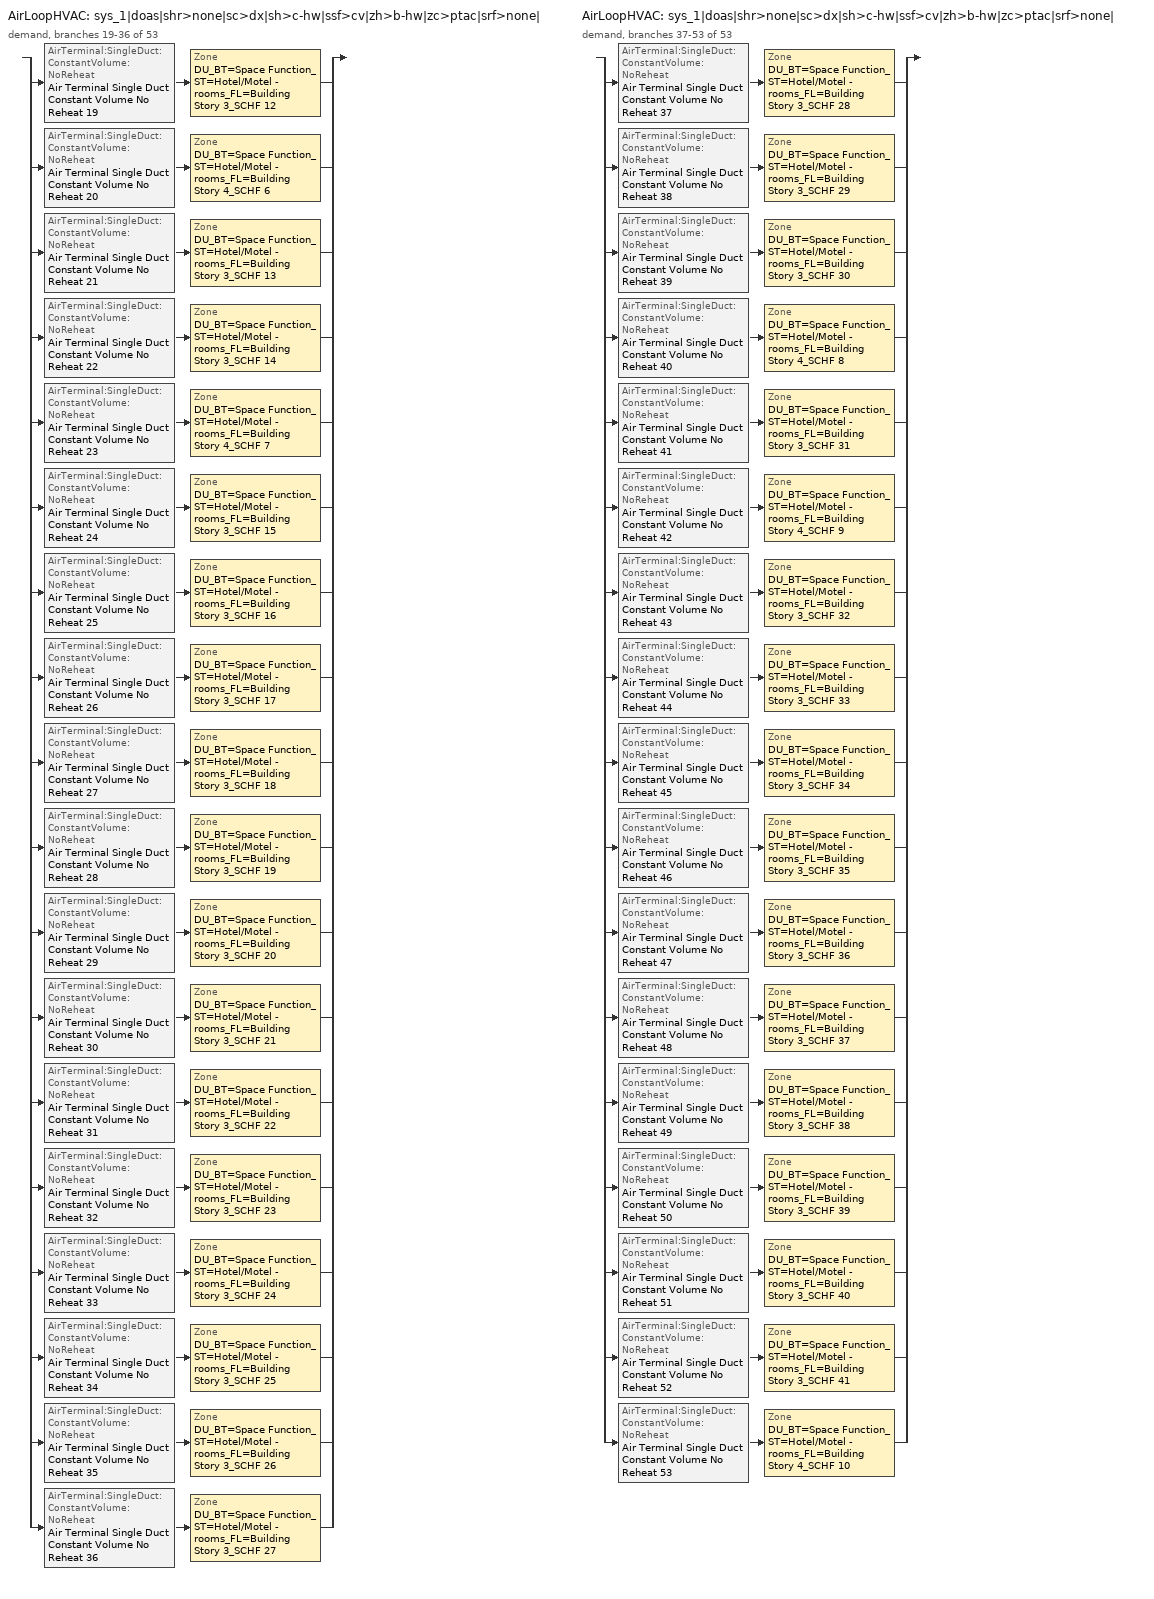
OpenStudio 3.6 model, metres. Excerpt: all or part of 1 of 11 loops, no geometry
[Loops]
AirLoopHVAC 'sys_1|doas|shr>none|sc>dx|sh>c-hw|ssf>cv|zh>b-hw|zc>ptac|srf>none|'
 demand, branches 19-36 of 53: split
  | AirTerminal:SingleDuct:ConstantVolume:NoReheat 'Air Terminal Single Duct Constant Volume No Reheat 19' > Zone 'DU_BT=Space Function_ST=Hotel/Motel - rooms_FL=Building Story 3_SCHF 12'
  | AirTerminal:SingleDuct:ConstantVolume:NoReheat 'Air Terminal Single Duct Constant Volume No Reheat 20' > Zone 'DU_BT=Space Function_ST=Hotel/Motel - rooms_FL=Building Story 4_SCHF 6'
  | AirTerminal:SingleDuct:ConstantVolume:NoReheat 'Air Terminal Single Duct Constant Volume No Reheat 21' > Zone 'DU_BT=Space Function_ST=Hotel/Motel - rooms_FL=Building Story 3_SCHF 13'
  | AirTerminal:SingleDuct:ConstantVolume:NoReheat 'Air Terminal Single Duct Constant Volume No Reheat 22' > Zone 'DU_BT=Space Function_ST=Hotel/Motel - rooms_FL=Building Story 3_SCHF 14'
  | AirTerminal:SingleDuct:ConstantVolume:NoReheat 'Air Terminal Single Duct Constant Volume No Reheat 23' > Zone 'DU_BT=Space Function_ST=Hotel/Motel - rooms_FL=Building Story 4_SCHF 7'
  | AirTerminal:SingleDuct:ConstantVolume:NoReheat 'Air Terminal Single Duct Constant Volume No Reheat 24' > Zone 'DU_BT=Space Function_ST=Hotel/Motel - rooms_FL=Building Story 3_SCHF 15'
  | AirTerminal:SingleDuct:ConstantVolume:NoReheat 'Air Terminal Single Duct Constant Volume No Reheat 25' > Zone 'DU_BT=Space Function_ST=Hotel/Motel - rooms_FL=Building Story 3_SCHF 16'
  | AirTerminal:SingleDuct:ConstantVolume:NoReheat 'Air Terminal Single Duct Constant Volume No Reheat 26' > Zone 'DU_BT=Space Function_ST=Hotel/Motel - rooms_FL=Building Story 3_SCHF 17'
  | AirTerminal:SingleDuct:ConstantVolume:NoReheat 'Air Terminal Single Duct Constant Volume No Reheat 27' > Zone 'DU_BT=Space Function_ST=Hotel/Motel - rooms_FL=Building Story 3_SCHF 18'
  | AirTerminal:SingleDuct:ConstantVolume:NoReheat 'Air Terminal Single Duct Constant Volume No Reheat 28' > Zone 'DU_BT=Space Function_ST=Hotel/Motel - rooms_FL=Building Story 3_SCHF 19'
  | AirTerminal:SingleDuct:ConstantVolume:NoReheat 'Air Terminal Single Duct Constant Volume No Reheat 29' > Zone 'DU_BT=Space Function_ST=Hotel/Motel - rooms_FL=Building Story 3_SCHF 20'
  | AirTerminal:SingleDuct:ConstantVolume:NoReheat 'Air Terminal Single Duct Constant Volume No Reheat 30' > Zone 'DU_BT=Space Function_ST=Hotel/Motel - rooms_FL=Building Story 3_SCHF 21'
  | AirTerminal:SingleDuct:ConstantVolume:NoReheat 'Air Terminal Single Duct Constant Volume No Reheat 31' > Zone 'DU_BT=Space Function_ST=Hotel/Motel - rooms_FL=Building Story 3_SCHF 22'
  | AirTerminal:SingleDuct:ConstantVolume:NoReheat 'Air Terminal Single Duct Constant Volume No Reheat 32' > Zone 'DU_BT=Space Function_ST=Hotel/Motel - rooms_FL=Building Story 3_SCHF 23'
  | AirTerminal:SingleDuct:ConstantVolume:NoReheat 'Air Terminal Single Duct Constant Volume No Reheat 33' > Zone 'DU_BT=Space Function_ST=Hotel/Motel - rooms_FL=Building Story 3_SCHF 24'
  | AirTerminal:SingleDuct:ConstantVolume:NoReheat 'Air Terminal Single Duct Constant Volume No Reheat 34' > Zone 'DU_BT=Space Function_ST=Hotel/Motel - rooms_FL=Building Story 3_SCHF 25'
  | AirTerminal:SingleDuct:ConstantVolume:NoReheat 'Air Terminal Single Duct Constant Volume No Reheat 35' > Zone 'DU_BT=Space Function_ST=Hotel/Motel - rooms_FL=Building Story 3_SCHF 26'
  | AirTerminal:SingleDuct:ConstantVolume:NoReheat 'Air Terminal Single Duct Constant Volume No Reheat 36' > Zone 'DU_BT=Space Function_ST=Hotel/Motel - rooms_FL=Building Story 3_SCHF 27'
AirLoopHVAC 'sys_1|doas|shr>none|sc>dx|sh>c-hw|ssf>cv|zh>b-hw|zc>ptac|srf>none|'
 demand, branches 37-53 of 53: split
  | AirTerminal:SingleDuct:ConstantVolume:NoReheat 'Air Terminal Single Duct Constant Volume No Reheat 37' > Zone 'DU_BT=Space Function_ST=Hotel/Motel - rooms_FL=Building Story 3_SCHF 28'
  | AirTerminal:SingleDuct:ConstantVolume:NoReheat 'Air Terminal Single Duct Constant Volume No Reheat 38' > Zone 'DU_BT=Space Function_ST=Hotel/Motel - rooms_FL=Building Story 3_SCHF 29'
  | AirTerminal:SingleDuct:ConstantVolume:NoReheat 'Air Terminal Single Duct Constant Volume No Reheat 39' > Zone 'DU_BT=Space Function_ST=Hotel/Motel - rooms_FL=Building Story 3_SCHF 30'
  | AirTerminal:SingleDuct:ConstantVolume:NoReheat 'Air Terminal Single Duct Constant Volume No Reheat 40' > Zone 'DU_BT=Space Function_ST=Hotel/Motel - rooms_FL=Building Story 4_SCHF 8'
  | AirTerminal:SingleDuct:ConstantVolume:NoReheat 'Air Terminal Single Duct Constant Volume No Reheat 41' > Zone 'DU_BT=Space Function_ST=Hotel/Motel - rooms_FL=Building Story 3_SCHF 31'
  | AirTerminal:SingleDuct:ConstantVolume:NoReheat 'Air Terminal Single Duct Constant Volume No Reheat 42' > Zone 'DU_BT=Space Function_ST=Hotel/Motel - rooms_FL=Building Story 4_SCHF 9'
  | AirTerminal:SingleDuct:ConstantVolume:NoReheat 'Air Terminal Single Duct Constant Volume No Reheat 43' > Zone 'DU_BT=Space Function_ST=Hotel/Motel - rooms_FL=Building Story 3_SCHF 32'
  | AirTerminal:SingleDuct:ConstantVolume:NoReheat 'Air Terminal Single Duct Constant Volume No Reheat 44' > Zone 'DU_BT=Space Function_ST=Hotel/Motel - rooms_FL=Building Story 3_SCHF 33'
  | AirTerminal:SingleDuct:ConstantVolume:NoReheat 'Air Terminal Single Duct Constant Volume No Reheat 45' > Zone 'DU_BT=Space Function_ST=Hotel/Motel - rooms_FL=Building Story 3_SCHF 34'
  | AirTerminal:SingleDuct:ConstantVolume:NoReheat 'Air Terminal Single Duct Constant Volume No Reheat 46' > Zone 'DU_BT=Space Function_ST=Hotel/Motel - rooms_FL=Building Story 3_SCHF 35'
  | AirTerminal:SingleDuct:ConstantVolume:NoReheat 'Air Terminal Single Duct Constant Volume No Reheat 47' > Zone 'DU_BT=Space Function_ST=Hotel/Motel - rooms_FL=Building Story 3_SCHF 36'
  | AirTerminal:SingleDuct:ConstantVolume:NoReheat 'Air Terminal Single Duct Constant Volume No Reheat 48' > Zone 'DU_BT=Space Function_ST=Hotel/Motel - rooms_FL=Building Story 3_SCHF 37'
  | AirTerminal:SingleDuct:ConstantVolume:NoReheat 'Air Terminal Single Duct Constant Volume No Reheat 49' > Zone 'DU_BT=Space Function_ST=Hotel/Motel - rooms_FL=Building Story 3_SCHF 38'
  | AirTerminal:SingleDuct:ConstantVolume:NoReheat 'Air Terminal Single Duct Constant Volume No Reheat 50' > Zone 'DU_BT=Space Function_ST=Hotel/Motel - rooms_FL=Building Story 3_SCHF 39'
  | AirTerminal:SingleDuct:ConstantVolume:NoReheat 'Air Terminal Single Duct Constant Volume No Reheat 51' > Zone 'DU_BT=Space Function_ST=Hotel/Motel - rooms_FL=Building Story 3_SCHF 40'
  | AirTerminal:SingleDuct:ConstantVolume:NoReheat 'Air Terminal Single Duct Constant Volume No Reheat 52' > Zone 'DU_BT=Space Function_ST=Hotel/Motel - rooms_FL=Building Story 3_SCHF 41'
  | AirTerminal:SingleDuct:ConstantVolume:NoReheat 'Air Terminal Single Duct Constant Volume No Reheat 53' > Zone 'DU_BT=Space Function_ST=Hotel/Motel - rooms_FL=Building Story 4_SCHF 10'
[Sizing:Zone] Zone Cooling Design Supply Air Temperature Input Method=TemperatureDifference; Zone Cooling Design Supply Air Temperature {C}=14; Zone Cooling Design Supply Air Temperature Difference {deltaC}=11; Zone Heating Design Supply Air Temperature Input Method=TemperatureDifference; Zone Heating Design Supply Air Temperature {C}=40; Zone Heating Design Supply Air Temperature Difference {deltaC}=21; Zone Cooling Design Supply Air Humidity Ratio {kg-H2O/kg-air}=0.0085; Zone Heating Design Supply Air Humidity Ratio {kg-H2O/kg-air}=0.008; Zone Heating Sizing Factor=1.3; Zone Cooling Sizing Factor=1.1; Cooling Design Air Flow Method=DesignDay; Heating Design Air Flow Method=DesignDay; Account for Dedicated Outdoor Air System=No; Dedicated Outdoor Air System Control Strategy=NeutralSupplyAir; Dedicated Outdoor Air Low Setpoint Temperature for Design {C}=autosize; Dedicated Outdoor Air High Setpoint Temperature for Design {C}=autosize; Zone Load Sizing Method=Sensible Load Only No Latent Load; Zone Latent Cooling Design Supply Air Humidity Ratio Input Method=HumidityRatioDifference; Zone Cooling Design Supply Air Humidity Ratio Difference {kgWater/kgDryAir}=0.005; Zone Latent Heating Design Supply Air Humidity Ratio Input Method=HumidityRatioDifference; Zone Humidification Design Supply Air Humidity Ratio Difference {kgWater/kgDryAir}=0.005
DU_BT=Space Function_ST=Hotel/Motel - rooms_FL=Building Story 3_SCHF 12; DU_BT=Space Function_ST=Hotel/Motel - rooms_FL=Building Story 4_SCHF 6; DU_BT=Space Function_ST=Hotel/Motel - rooms_FL=Building Story 3_SCHF 13; DU_BT=Space Function_ST=Hotel/Motel - rooms_FL=Building Story 3_SCHF 14; DU_BT=Space Function_ST=Hotel/Motel - rooms_FL=Building Story 4_SCHF 7; DU_BT=Space Function_ST=Hotel/Motel - rooms_FL=Building Story 3_SCHF 15; DU_BT=Space Function_ST=Hotel/Motel - rooms_FL=Building Story 3_SCHF 16; DU_BT=Space Function_ST=Hotel/Motel - rooms_FL=Building Story 3_SCHF 17; DU_BT=Space Function_ST=Hotel/Motel - rooms_FL=Building Story 3_SCHF 18; DU_BT=Space Function_ST=Hotel/Motel - rooms_FL=Building Story 3_SCHF 19; DU_BT=Space Function_ST=Hotel/Motel - rooms_FL=Building Story 3_SCHF 20; DU_BT=Space Function_ST=Hotel/Motel - rooms_FL=Building Story 3_SCHF 21; DU_BT=Space Function_ST=Hotel/Motel - rooms_FL=Building Story 3_SCHF 22; DU_BT=Space Function_ST=Hotel/Motel - rooms_FL=Building Story 3_SCHF 23; DU_BT=Space Function_ST=Hotel/Motel - rooms_FL=Building Story 3_SCHF 24; DU_BT=Space Function_ST=Hotel/Motel - rooms_FL=Building Story 3_SCHF 25; DU_BT=Space Function_ST=Hotel/Motel - rooms_FL=Building Story 3_SCHF 26; DU_BT=Space Function_ST=Hotel/Motel - rooms_FL=Building Story 3_SCHF 27; DU_BT=Space Function_ST=Hotel/Motel - rooms_FL=Building Story 3_SCHF 28; DU_BT=Space Function_ST=Hotel/Motel - rooms_FL=Building Story 3_SCHF 29; DU_BT=Space Function_ST=Hotel/Motel - rooms_FL=Building Story 3_SCHF 30; DU_BT=Space Function_ST=Hotel/Motel - rooms_FL=Building Story 4_SCHF 8; DU_BT=Space Function_ST=Hotel/Motel - rooms_FL=Building Story 3_SCHF 31; DU_BT=Space Function_ST=Hotel/Motel - rooms_FL=Building Story 4_SCHF 9; DU_BT=Space Function_ST=Hotel/Motel - rooms_FL=Building Story 3_SCHF 32; DU_BT=Space Function_ST=Hotel/Motel - rooms_FL=Building Story 3_SCHF 33; DU_BT=Space Function_ST=Hotel/Motel - rooms_FL=Building Story 3_SCHF 34; DU_BT=Space Function_ST=Hotel/Motel - rooms_FL=Building Story 3_SCHF 35; DU_BT=Space Function_ST=Hotel/Motel - rooms_FL=Building Story 3_SCHF 36; DU_BT=Space Function_ST=Hotel/Motel - rooms_FL=Building Story 3_SCHF 37; DU_BT=Space Function_ST=Hotel/Motel - rooms_FL=Building Story 3_SCHF 38; DU_BT=Space Function_ST=Hotel/Motel - rooms_FL=Building Story 3_SCHF 39; DU_BT=Space Function_ST=Hotel/Motel - rooms_FL=Building Story 3_SCHF 40; DU_BT=Space Function_ST=Hotel/Motel - rooms_FL=Building Story 3_SCHF 41; DU_BT=Space Function_ST=Hotel/Motel - rooms_FL=Building Story 4_SCHF 10
[Zone equipment]
DU_BT=Space Function_ST=Hotel/Motel - rooms_FL=Building Story 3_SCHF 12: DU_BT=Space Function_ST=Hotel/Motel - rooms_FL=Building Story 3_SCHF 12 PTAC, Zone HVAC Baseboard Convective Water 19, Air Terminal Single Duct Constant Volume No Reheat 19
DU_BT=Space Function_ST=Hotel/Motel - rooms_FL=Building Story 4_SCHF 6: DU_BT=Space Function_ST=Hotel/Motel - rooms_FL=Building Story 4_SCHF 6 PTAC, Zone HVAC Baseboard Convective Water 20, Air Terminal Single Duct Constant Volume No Reheat 20
DU_BT=Space Function_ST=Hotel/Motel - rooms_FL=Building Story 3_SCHF 13: DU_BT=Space Function_ST=Hotel/Motel - rooms_FL=Building Story 3_SCHF 13 PTAC, Zone HVAC Baseboard Convective Water 21, Air Terminal Single Duct Constant Volume No Reheat 21
DU_BT=Space Function_ST=Hotel/Motel - rooms_FL=Building Story 3_SCHF 14: DU_BT=Space Function_ST=Hotel/Motel - rooms_FL=Building Story 3_SCHF 14 PTAC, Zone HVAC Baseboard Convective Water 22, Air Terminal Single Duct Constant Volume No Reheat 22
DU_BT=Space Function_ST=Hotel/Motel - rooms_FL=Building Story 4_SCHF 7: DU_BT=Space Function_ST=Hotel/Motel - rooms_FL=Building Story 4_SCHF 7 PTAC, Zone HVAC Baseboard Convective Water 23, Air Terminal Single Duct Constant Volume No Reheat 23
DU_BT=Space Function_ST=Hotel/Motel - rooms_FL=Building Story 3_SCHF 15: DU_BT=Space Function_ST=Hotel/Motel - rooms_FL=Building Story 3_SCHF 15 PTAC, Zone HVAC Baseboard Convective Water 24, Air Terminal Single Duct Constant Volume No Reheat 24
DU_BT=Space Function_ST=Hotel/Motel - rooms_FL=Building Story 3_SCHF 16: DU_BT=Space Function_ST=Hotel/Motel - rooms_FL=Building Story 3_SCHF 16 PTAC, Zone HVAC Baseboard Convective Water 25, Air Terminal Single Duct Constant Volume No Reheat 25
DU_BT=Space Function_ST=Hotel/Motel - rooms_FL=Building Story 3_SCHF 17: DU_BT=Space Function_ST=Hotel/Motel - rooms_FL=Building Story 3_SCHF 17 PTAC, Zone HVAC Baseboard Convective Water 26, Air Terminal Single Duct Constant Volume No Reheat 26
DU_BT=Space Function_ST=Hotel/Motel - rooms_FL=Building Story 3_SCHF 18: DU_BT=Space Function_ST=Hotel/Motel - rooms_FL=Building Story 3_SCHF 18 PTAC, Zone HVAC Baseboard Convective Water 27, Air Terminal Single Duct Constant Volume No Reheat 27
DU_BT=Space Function_ST=Hotel/Motel - rooms_FL=Building Story 3_SCHF 19: DU_BT=Space Function_ST=Hotel/Motel - rooms_FL=Building Story 3_SCHF 19 PTAC, Zone HVAC Baseboard Convective Water 28, Air Terminal Single Duct Constant Volume No Reheat 28
DU_BT=Space Function_ST=Hotel/Motel - rooms_FL=Building Story 3_SCHF 20: DU_BT=Space Function_ST=Hotel/Motel - rooms_FL=Building Story 3_SCHF 20 PTAC, Zone HVAC Baseboard Convective Water 29, Air Terminal Single Duct Constant Volume No Reheat 29
DU_BT=Space Function_ST=Hotel/Motel - rooms_FL=Building Story 3_SCHF 21: DU_BT=Space Function_ST=Hotel/Motel - rooms_FL=Building Story 3_SCHF 21 PTAC, Zone HVAC Baseboard Convective Water 30, Air Terminal Single Duct Constant Volume No Reheat 30
DU_BT=Space Function_ST=Hotel/Motel - rooms_FL=Building Story 3_SCHF 22: DU_BT=Space Function_ST=Hotel/Motel - rooms_FL=Building Story 3_SCHF 22 PTAC, Zone HVAC Baseboard Convective Water 31, Air Terminal Single Duct Constant Volume No Reheat 31
DU_BT=Space Function_ST=Hotel/Motel - rooms_FL=Building Story 3_SCHF 23: DU_BT=Space Function_ST=Hotel/Motel - rooms_FL=Building Story 3_SCHF 23 PTAC, Zone HVAC Baseboard Convective Water 32, Air Terminal Single Duct Constant Volume No Reheat 32
DU_BT=Space Function_ST=Hotel/Motel - rooms_FL=Building Story 3_SCHF 24: DU_BT=Space Function_ST=Hotel/Motel - rooms_FL=Building Story 3_SCHF 24 PTAC, Zone HVAC Baseboard Convective Water 33, Air Terminal Single Duct Constant Volume No Reheat 33
DU_BT=Space Function_ST=Hotel/Motel - rooms_FL=Building Story 3_SCHF 25: DU_BT=Space Function_ST=Hotel/Motel - rooms_FL=Building Story 3_SCHF 25 PTAC, Zone HVAC Baseboard Convective Water 34, Air Terminal Single Duct Constant Volume No Reheat 34
DU_BT=Space Function_ST=Hotel/Motel - rooms_FL=Building Story 3_SCHF 26: DU_BT=Space Function_ST=Hotel/Motel - rooms_FL=Building Story 3_SCHF 26 PTAC, Zone HVAC Baseboard Convective Water 35, Air Terminal Single Duct Constant Volume No Reheat 35
DU_BT=Space Function_ST=Hotel/Motel - rooms_FL=Building Story 3_SCHF 27: DU_BT=Space Function_ST=Hotel/Motel - rooms_FL=Building Story 3_SCHF 27 PTAC, Zone HVAC Baseboard Convective Water 36, Air Terminal Single Duct Constant Volume No Reheat 36
DU_BT=Space Function_ST=Hotel/Motel - rooms_FL=Building Story 3_SCHF 28: DU_BT=Space Function_ST=Hotel/Motel - rooms_FL=Building Story 3_SCHF 28 PTAC, Zone HVAC Baseboard Convective Water 37, Air Terminal Single Duct Constant Volume No Reheat 37
DU_BT=Space Function_ST=Hotel/Motel - rooms_FL=Building Story 3_SCHF 29: DU_BT=Space Function_ST=Hotel/Motel - rooms_FL=Building Story 3_SCHF 29 PTAC, Zone HVAC Baseboard Convective Water 38, Air Terminal Single Duct Constant Volume No Reheat 38
DU_BT=Space Function_ST=Hotel/Motel - rooms_FL=Building Story 3_SCHF 30: DU_BT=Space Function_ST=Hotel/Motel - rooms_FL=Building Story 3_SCHF 30 PTAC, Zone HVAC Baseboard Convective Water 39, Air Terminal Single Duct Constant Volume No Reheat 39
DU_BT=Space Function_ST=Hotel/Motel - rooms_FL=Building Story 4_SCHF 8: DU_BT=Space Function_ST=Hotel/Motel - rooms_FL=Building Story 4_SCHF 8 PTAC, Zone HVAC Baseboard Convective Water 40, Air Terminal Single Duct Constant Volume No Reheat 40
DU_BT=Space Function_ST=Hotel/Motel - rooms_FL=Building Story 3_SCHF 31: DU_BT=Space Function_ST=Hotel/Motel - rooms_FL=Building Story 3_SCHF 31 PTAC, Zone HVAC Baseboard Convective Water 41, Air Terminal Single Duct Constant Volume No Reheat 41
DU_BT=Space Function_ST=Hotel/Motel - rooms_FL=Building Story 4_SCHF 9: DU_BT=Space Function_ST=Hotel/Motel - rooms_FL=Building Story 4_SCHF 9 PTAC, Zone HVAC Baseboard Convective Water 42, Air Terminal Single Duct Constant Volume No Reheat 42
DU_BT=Space Function_ST=Hotel/Motel - rooms_FL=Building Story 3_SCHF 32: DU_BT=Space Function_ST=Hotel/Motel - rooms_FL=Building Story 3_SCHF 32 PTAC, Zone HVAC Baseboard Convective Water 43, Air Terminal Single Duct Constant Volume No Reheat 43
DU_BT=Space Function_ST=Hotel/Motel - rooms_FL=Building Story 3_SCHF 33: DU_BT=Space Function_ST=Hotel/Motel - rooms_FL=Building Story 3_SCHF 33 PTAC, Zone HVAC Baseboard Convective Water 44, Air Terminal Single Duct Constant Volume No Reheat 44
DU_BT=Space Function_ST=Hotel/Motel - rooms_FL=Building Story 3_SCHF 34: DU_BT=Space Function_ST=Hotel/Motel - rooms_FL=Building Story 3_SCHF 34 PTAC, Zone HVAC Baseboard Convective Water 45, Air Terminal Single Duct Constant Volume No Reheat 45
DU_BT=Space Function_ST=Hotel/Motel - rooms_FL=Building Story 3_SCHF 35: DU_BT=Space Function_ST=Hotel/Motel - rooms_FL=Building Story 3_SCHF 35 PTAC, Zone HVAC Baseboard Convective Water 46, Air Terminal Single Duct Constant Volume No Reheat 46
DU_BT=Space Function_ST=Hotel/Motel - rooms_FL=Building Story 3_SCHF 36: DU_BT=Space Function_ST=Hotel/Motel - rooms_FL=Building Story 3_SCHF 36 PTAC, Zone HVAC Baseboard Convective Water 47, Air Terminal Single Duct Constant Volume No Reheat 47
DU_BT=Space Function_ST=Hotel/Motel - rooms_FL=Building Story 3_SCHF 37: DU_BT=Space Function_ST=Hotel/Motel - rooms_FL=Building Story 3_SCHF 37 PTAC, Zone HVAC Baseboard Convective Water 48, Air Terminal Single Duct Constant Volume No Reheat 48
DU_BT=Space Function_ST=Hotel/Motel - rooms_FL=Building Story 3_SCHF 38: DU_BT=Space Function_ST=Hotel/Motel - rooms_FL=Building Story 3_SCHF 38 PTAC, Zone HVAC Baseboard Convective Water 49, Air Terminal Single Duct Constant Volume No Reheat 49
DU_BT=Space Function_ST=Hotel/Motel - rooms_FL=Building Story 3_SCHF 39: DU_BT=Space Function_ST=Hotel/Motel - rooms_FL=Building Story 3_SCHF 39 PTAC, Zone HVAC Baseboard Convective Water 50, Air Terminal Single Duct Constant Volume No Reheat 50
DU_BT=Space Function_ST=Hotel/Motel - rooms_FL=Building Story 3_SCHF 40: DU_BT=Space Function_ST=Hotel/Motel - rooms_FL=Building Story 3_SCHF 40 PTAC, Zone HVAC Baseboard Convective Water 51, Air Terminal Single Duct Constant Volume No Reheat 51
DU_BT=Space Function_ST=Hotel/Motel - rooms_FL=Building Story 3_SCHF 41: DU_BT=Space Function_ST=Hotel/Motel - rooms_FL=Building Story 3_SCHF 41 PTAC, Zone HVAC Baseboard Convective Water 52, Air Terminal Single Duct Constant Volume No Reheat 52
DU_BT=Space Function_ST=Hotel/Motel - rooms_FL=Building Story 4_SCHF 10: DU_BT=Space Function_ST=Hotel/Motel - rooms_FL=Building Story 4_SCHF 10 PTAC, Zone HVAC Baseboard Convective Water 53, Air Terminal Single Duct Constant Volume No Reheat 53
[Coil:Cooling:DX:SingleSpeed] Availability Schedule=Always On Discrete; Rated Total Cooling Capacity {W}=autosize; Rated Sensible Heat Ratio=autosize; Rated Air Flow Rate {m3/s}=autosize; Rated Evaporator Fan Power Per Volume Flow Rate 2017 {W/(m3/s)}=773.3; Rated Evaporator Fan Power Per Volume Flow Rate 2023 {W/(m3/s)}=934.4; Total Cooling Capacity Function of Temperature Curve=DXCOOL-NECB2011-REF-CAPFT; Total Cooling Capacity Function of Flow Fraction Curve=DXCOOL-NECB2011-REF-CAPFFLOW; Energy Input Ratio Function of Temperature Curve=DXCOOL-NECB2011-REF-COOLEIRFT; Energy Input Ratio Function of Flow Fraction Curve=DXCOOL-NECB2011-REF-COOLEIRFFLOW; Part Load Fraction Correlation Curve=DXCOOL-NECB2011-REF-COOLPLFFPLR; Minimum Outdoor Dry-Bulb Temperature for Compressor Operation {C}=-25; Nominal Time for Condensate Removal to Begin {s}=0; Ratio of Initial Moisture Evaporation Rate and Steady State Latent Capacity=0; Maximum Cycling Rate {cycles/hr}=0; Latent Capacity Time Constant {s}=0; Condenser Type=AirCooled; Evaporative Condenser Effectiveness=0.9; Evaporative Condenser Air Flow Rate {m3/s}=autosize; Evaporative Condenser Pump Rated Power Consumption {W}=autosize; Crankcase Heater Capacity {W}=0; Maximum Outdoor Dry-Bulb Temperature for Crankcase Heater Operation {C}=10; Basin Heater Capacity {W/K}=0; Basin Heater Setpoint Temperature {C}=2
Name | Rated COP {W/W}
Coil Cooling DX Single Speed 19 20kBtu/hr 9.3EER; Coil Cooling DX Single Speed 23 24kBtu/hr 9.3EER; Coil Cooling DX Single Speed 26 19kBtu/hr 9.3EER; Coil Cooling DX Single Speed 40 23kBtu/hr 9.3EER | 3.23448
Coil Cooling DX Single Speed 20 14kBtu/hr 9.5EER | 3.29021
Coil Cooling DX Single Speed 21 6kBtu/hr 11.0EER; Coil Cooling DX Single Speed 22 6kBtu/hr 11.0EER; Coil Cooling DX Single Speed 24 6kBtu/hr 11.0EER; Coil Cooling DX Single Speed 25 6kBtu/hr 11.0EER; Coil Cooling DX Single Speed 27 6kBtu/hr 11.0EER; Coil Cooling DX Single Speed 28 2kBtu/hr 11.0EER; Coil Cooling DX Single Speed 29 6kBtu/hr 11.0EER; Coil Cooling DX Single Speed 30 2kBtu/hr 11.0EER; Coil Cooling DX Single Speed 31 2kBtu/hr 11.0EER; Coil Cooling DX Single Speed 32 6kBtu/hr 11.0EER; Coil Cooling DX Single Speed 33 2kBtu/hr 11.0EER; Coil Cooling DX Single Speed 34 2kBtu/hr 11.0EER; Coil Cooling DX Single Speed 35 2kBtu/hr 11.0EER; Coil Cooling DX Single Speed 36 2kBtu/hr 11.0EER; Coil Cooling DX Single Speed 37 6kBtu/hr 11.0EER; Coil Cooling DX Single Speed 38 2kBtu/hr 11.0EER; Coil Cooling DX Single Speed 39 2kBtu/hr 11.0EER; Coil Cooling DX Single Speed 41 2kBtu/hr 11.0EER; Coil Cooling DX Single Speed 43 2kBtu/hr 11.0EER; Coil Cooling DX Single Speed 44 2kBtu/hr 11.0EER; Coil Cooling DX Single Speed 45 2kBtu/hr 11.0EER; Coil Cooling DX Single Speed 46 2kBtu/hr 11.0EER; Coil Cooling DX Single Speed 47 6kBtu/hr 11.0EER; Coil Cooling DX Single Speed 48 2kBtu/hr 11.0EER; Coil Cooling DX Single Speed 49 6kBtu/hr 11.0EER; Coil Cooling DX Single Speed 50 2kBtu/hr 11.0EER; Coil Cooling DX Single Speed 51 2kBtu/hr 11.0EER; Coil Cooling DX Single Speed 52 2kBtu/hr 11.0EER | 3.80183
Coil Cooling DX Single Speed 42 14kBtu/hr 9.5EER | 3.2909
Coil Cooling DX Single Speed 53 14kBtu/hr 9.5EER | 3.2904
[Coil:Heating:Electric] Availability Schedule=ON_OFF_ALWAYS_OFF
Coil Heating Electric 19; Coil Heating Electric 20; Coil Heating Electric 21; Coil Heating Electric 22; Coil Heating Electric 23; Coil Heating Electric 24; Coil Heating Electric 25; Coil Heating Electric 26; Coil Heating Electric 27; Coil Heating Electric 28; Coil Heating Electric 29; Coil Heating Electric 30; Coil Heating Electric 31; Coil Heating Electric 32; Coil Heating Electric 33; Coil Heating Electric 34; Coil Heating Electric 35; Coil Heating Electric 36; Coil Heating Electric 37; Coil Heating Electric 38; Coil Heating Electric 39; Coil Heating Electric 40; Coil Heating Electric 41; Coil Heating Electric 42; Coil Heating Electric 43; Coil Heating Electric 44; Coil Heating Electric 45; Coil Heating Electric 46; Coil Heating Electric 47; Coil Heating Electric 48; Coil Heating Electric 49; Coil Heating Electric 50; Coil Heating Electric 51; Coil Heating Electric 52; Coil Heating Electric 53
[Fan:OnOff] Availability Schedule=Always On Discrete; Fan Total Efficiency=0.39975; Pressure Rise {Pa}=331.288; Maximum Flow Rate {m3/s}=autosize; Motor Efficiency=0.615; Motor In Airstream Fraction=1
Name | Fan Power Ratio Function of Speed Ratio Curve | Fan Efficiency Ratio Function of Speed Ratio Curve
Fan On Off 19 | Fan On Off Power Curve 18 | Fan On Off Efficiency Curve 18
Fan On Off 20 | Fan On Off Power Curve 19 | Fan On Off Efficiency Curve 19
Fan On Off 21 | Fan On Off Power Curve 20 | Fan On Off Efficiency Curve 20
Fan On Off 22 | Fan On Off Power Curve 21 | Fan On Off Efficiency Curve 21
Fan On Off 23 | Fan On Off Power Curve 22 | Fan On Off Efficiency Curve 22
Fan On Off 24 | Fan On Off Power Curve 23 | Fan On Off Efficiency Curve 23
Fan On Off 25 | Fan On Off Power Curve 24 | Fan On Off Efficiency Curve 24
Fan On Off 26 | Fan On Off Power Curve 25 | Fan On Off Efficiency Curve 25
Fan On Off 27 | Fan On Off Power Curve 26 | Fan On Off Efficiency Curve 26
Fan On Off 28 | Fan On Off Power Curve 27 | Fan On Off Efficiency Curve 27
Fan On Off 29 | Fan On Off Power Curve 28 | Fan On Off Efficiency Curve 28
Fan On Off 30 | Fan On Off Power Curve 29 | Fan On Off Efficiency Curve 29
Fan On Off 31 | Fan On Off Power Curve 30 | Fan On Off Efficiency Curve 30
Fan On Off 32 | Fan On Off Power Curve 31 | Fan On Off Efficiency Curve 31
Fan On Off 33 | Fan On Off Power Curve 32 | Fan On Off Efficiency Curve 32
Fan On Off 34 | Fan On Off Power Curve 33 | Fan On Off Efficiency Curve 33
Fan On Off 35 | Fan On Off Power Curve 34 | Fan On Off Efficiency Curve 34
Fan On Off 36 | Fan On Off Power Curve 35 | Fan On Off Efficiency Curve 35
Fan On Off 37 | Fan On Off Power Curve 36 | Fan On Off Efficiency Curve 36
Fan On Off 38 | Fan On Off Power Curve 37 | Fan On Off Efficiency Curve 37
Fan On Off 39 | Fan On Off Power Curve 38 | Fan On Off Efficiency Curve 38
Fan On Off 40 | Fan On Off Power Curve 39 | Fan On Off Efficiency Curve 39
Fan On Off 41 | Fan On Off Power Curve 40 | Fan On Off Efficiency Curve 40
Fan On Off 42 | Fan On Off Power Curve 41 | Fan On Off Efficiency Curve 41
Fan On Off 43 | Fan On Off Power Curve 42 | Fan On Off Efficiency Curve 42
Fan On Off 44 | Fan On Off Power Curve 43 | Fan On Off Efficiency Curve 43
Fan On Off 45 | Fan On Off Power Curve 44 | Fan On Off Efficiency Curve 44
Fan On Off 46 | Fan On Off Power Curve 45 | Fan On Off Efficiency Curve 45
Fan On Off 47 | Fan On Off Power Curve 46 | Fan On Off Efficiency Curve 46
Fan On Off 48 | Fan On Off Power Curve 47 | Fan On Off Efficiency Curve 47
Fan On Off 49 | Fan On Off Power Curve 48 | Fan On Off Efficiency Curve 48
Fan On Off 50 | Fan On Off Power Curve 49 | Fan On Off Efficiency Curve 49
Fan On Off 51 | Fan On Off Power Curve 50 | Fan On Off Efficiency Curve 50
Fan On Off 52 | Fan On Off Power Curve 51 | Fan On Off Efficiency Curve 51
Fan On Off 53 | Fan On Off Power Curve 52 | Fan On Off Efficiency Curve 52
[ZoneHVAC:PackagedTerminalAirConditioner] Availability Schedule=Always On Discrete; Supply Air Flow Rate During Cooling Operation {m3/s}=Autosize; Supply Air Flow Rate During Heating Operation {m3/s}=Autosize; Supply Air Flow Rate When No Cooling or Heating is Needed {m3/s}=Autosize; Outdoor Air Flow Rate During Cooling Operation {m3/s}=1e-05; Outdoor Air Flow Rate During Heating Operation {m3/s}=1e-05; Outdoor Air Flow Rate When No Cooling or Heating is Needed {m3/s}=1e-05; Fan Placement=DrawThrough; Supply Air Fan Operating Mode Schedule=ON_OFF_ALWAYS_OFF
Name | Supply Air Fan | Heating Coil | Cooling Coil
DU_BT=Space Function_ST=Hotel/Motel - rooms_FL=Building Story 3_SCHF 12 PTAC | Fan On Off 19 | Coil Heating Electric 19 | Coil Cooling DX Single Speed 19 20kBtu/hr 9.3EER
DU_BT=Space Function_ST=Hotel/Motel - rooms_FL=Building Story 4_SCHF 6 PTAC | Fan On Off 20 | Coil Heating Electric 20 | Coil Cooling DX Single Speed 20 14kBtu/hr 9.5EER
DU_BT=Space Function_ST=Hotel/Motel - rooms_FL=Building Story 3_SCHF 13 PTAC | Fan On Off 21 | Coil Heating Electric 21 | Coil Cooling DX Single Speed 21 6kBtu/hr 11.0EER
DU_BT=Space Function_ST=Hotel/Motel - rooms_FL=Building Story 3_SCHF 14 PTAC | Fan On Off 22 | Coil Heating Electric 22 | Coil Cooling DX Single Speed 22 6kBtu/hr 11.0EER
DU_BT=Space Function_ST=Hotel/Motel - rooms_FL=Building Story 4_SCHF 7 PTAC | Fan On Off 23 | Coil Heating Electric 23 | Coil Cooling DX Single Speed 23 24kBtu/hr 9.3EER
DU_BT=Space Function_ST=Hotel/Motel - rooms_FL=Building Story 3_SCHF 15 PTAC | Fan On Off 24 | Coil Heating Electric 24 | Coil Cooling DX Single Speed 24 6kBtu/hr 11.0EER
DU_BT=Space Function_ST=Hotel/Motel - rooms_FL=Building Story 3_SCHF 16 PTAC | Fan On Off 25 | Coil Heating Electric 25 | Coil Cooling DX Single Speed 25 6kBtu/hr 11.0EER
DU_BT=Space Function_ST=Hotel/Motel - rooms_FL=Building Story 3_SCHF 17 PTAC | Fan On Off 26 | Coil Heating Electric 26 | Coil Cooling DX Single Speed 26 19kBtu/hr 9.3EER
DU_BT=Space Function_ST=Hotel/Motel - rooms_FL=Building Story 3_SCHF 18 PTAC | Fan On Off 27 | Coil Heating Electric 27 | Coil Cooling DX Single Speed 27 6kBtu/hr 11.0EER
DU_BT=Space Function_ST=Hotel/Motel - rooms_FL=Building Story 3_SCHF 19 PTAC | Fan On Off 28 | Coil Heating Electric 28 | Coil Cooling DX Single Speed 28 2kBtu/hr 11.0EER
DU_BT=Space Function_ST=Hotel/Motel - rooms_FL=Building Story 3_SCHF 20 PTAC | Fan On Off 29 | Coil Heating Electric 29 | Coil Cooling DX Single Speed 29 6kBtu/hr 11.0EER
DU_BT=Space Function_ST=Hotel/Motel - rooms_FL=Building Story 3_SCHF 21 PTAC | Fan On Off 30 | Coil Heating Electric 30 | Coil Cooling DX Single Speed 30 2kBtu/hr 11.0EER
DU_BT=Space Function_ST=Hotel/Motel - rooms_FL=Building Story 3_SCHF 22 PTAC | Fan On Off 31 | Coil Heating Electric 31 | Coil Cooling DX Single Speed 31 2kBtu/hr 11.0EER
DU_BT=Space Function_ST=Hotel/Motel - rooms_FL=Building Story 3_SCHF 23 PTAC | Fan On Off 32 | Coil Heating Electric 32 | Coil Cooling DX Single Speed 32 6kBtu/hr 11.0EER
DU_BT=Space Function_ST=Hotel/Motel - rooms_FL=Building Story 3_SCHF 24 PTAC | Fan On Off 33 | Coil Heating Electric 33 | Coil Cooling DX Single Speed 33 2kBtu/hr 11.0EER
DU_BT=Space Function_ST=Hotel/Motel - rooms_FL=Building Story 3_SCHF 25 PTAC | Fan On Off 34 | Coil Heating Electric 34 | Coil Cooling DX Single Speed 34 2kBtu/hr 11.0EER
DU_BT=Space Function_ST=Hotel/Motel - rooms_FL=Building Story 3_SCHF 26 PTAC | Fan On Off 35 | Coil Heating Electric 35 | Coil Cooling DX Single Speed 35 2kBtu/hr 11.0EER
DU_BT=Space Function_ST=Hotel/Motel - rooms_FL=Building Story 3_SCHF 27 PTAC | Fan On Off 36 | Coil Heating Electric 36 | Coil Cooling DX Single Speed 36 2kBtu/hr 11.0EER
DU_BT=Space Function_ST=Hotel/Motel - rooms_FL=Building Story 3_SCHF 28 PTAC | Fan On Off 37 | Coil Heating Electric 37 | Coil Cooling DX Single Speed 37 6kBtu/hr 11.0EER
DU_BT=Space Function_ST=Hotel/Motel - rooms_FL=Building Story 3_SCHF 29 PTAC | Fan On Off 38 | Coil Heating Electric 38 | Coil Cooling DX Single Speed 38 2kBtu/hr 11.0EER
DU_BT=Space Function_ST=Hotel/Motel - rooms_FL=Building Story 3_SCHF 30 PTAC | Fan On Off 39 | Coil Heating Electric 39 | Coil Cooling DX Single Speed 39 2kBtu/hr 11.0EER
DU_BT=Space Function_ST=Hotel/Motel - rooms_FL=Building Story 4_SCHF 8 PTAC | Fan On Off 40 | Coil Heating Electric 40 | Coil Cooling DX Single Speed 40 23kBtu/hr 9.3EER
DU_BT=Space Function_ST=Hotel/Motel - rooms_FL=Building Story 3_SCHF 31 PTAC | Fan On Off 41 | Coil Heating Electric 41 | Coil Cooling DX Single Speed 41 2kBtu/hr 11.0EER
DU_BT=Space Function_ST=Hotel/Motel - rooms_FL=Building Story 4_SCHF 9 PTAC | Fan On Off 42 | Coil Heating Electric 42 | Coil Cooling DX Single Speed 42 14kBtu/hr 9.5EER
DU_BT=Space Function_ST=Hotel/Motel - rooms_FL=Building Story 3_SCHF 32 PTAC | Fan On Off 43 | Coil Heating Electric 43 | Coil Cooling DX Single Speed 43 2kBtu/hr 11.0EER
DU_BT=Space Function_ST=Hotel/Motel - rooms_FL=Building Story 3_SCHF 33 PTAC | Fan On Off 44 | Coil Heating Electric 44 | Coil Cooling DX Single Speed 44 2kBtu/hr 11.0EER
DU_BT=Space Function_ST=Hotel/Motel - rooms_FL=Building Story 3_SCHF 34 PTAC | Fan On Off 45 | Coil Heating Electric 45 | Coil Cooling DX Single Speed 45 2kBtu/hr 11.0EER
DU_BT=Space Function_ST=Hotel/Motel - rooms_FL=Building Story 3_SCHF 35 PTAC | Fan On Off 46 | Coil Heating Electric 46 | Coil Cooling DX Single Speed 46 2kBtu/hr 11.0EER
DU_BT=Space Function_ST=Hotel/Motel - rooms_FL=Building Story 3_SCHF 36 PTAC | Fan On Off 47 | Coil Heating Electric 47 | Coil Cooling DX Single Speed 47 6kBtu/hr 11.0EER
DU_BT=Space Function_ST=Hotel/Motel - rooms_FL=Building Story 3_SCHF 37 PTAC | Fan On Off 48 | Coil Heating Electric 48 | Coil Cooling DX Single Speed 48 2kBtu/hr 11.0EER
DU_BT=Space Function_ST=Hotel/Motel - rooms_FL=Building Story 3_SCHF 38 PTAC | Fan On Off 49 | Coil Heating Electric 49 | Coil Cooling DX Single Speed 49 6kBtu/hr 11.0EER
DU_BT=Space Function_ST=Hotel/Motel - rooms_FL=Building Story 3_SCHF 39 PTAC | Fan On Off 50 | Coil Heating Electric 50 | Coil Cooling DX Single Speed 50 2kBtu/hr 11.0EER
DU_BT=Space Function_ST=Hotel/Motel - rooms_FL=Building Story 3_SCHF 40 PTAC | Fan On Off 51 | Coil Heating Electric 51 | Coil Cooling DX Single Speed 51 2kBtu/hr 11.0EER
DU_BT=Space Function_ST=Hotel/Motel - rooms_FL=Building Story 3_SCHF 41 PTAC | Fan On Off 52 | Coil Heating Electric 52 | Coil Cooling DX Single Speed 52 2kBtu/hr 11.0EER
DU_BT=Space Function_ST=Hotel/Motel - rooms_FL=Building Story 4_SCHF 10 PTAC | Fan On Off 53 | Coil Heating Electric 53 | Coil Cooling DX Single Speed 53 14kBtu/hr 9.5EER
[AirTerminal:SingleDuct:ConstantVolume:NoReheat] Availability Schedule=Always On Discrete; Maximum Air Flow Rate {m3/s}=AutoSize
Air Terminal Single Duct Constant Volume No Reheat 19; Air Terminal Single Duct Constant Volume No Reheat 20; Air Terminal Single Duct Constant Volume No Reheat 21; Air Terminal Single Duct Constant Volume No Reheat 22; Air Terminal Single Duct Constant Volume No Reheat 23; Air Terminal Single Duct Constant Volume No Reheat 24; Air Terminal Single Duct Constant Volume No Reheat 25; Air Terminal Single Duct Constant Volume No Reheat 26; Air Terminal Single Duct Constant Volume No Reheat 27; Air Terminal Single Duct Constant Volume No Reheat 28; Air Terminal Single Duct Constant Volume No Reheat 29; Air Terminal Single Duct Constant Volume No Reheat 30; Air Terminal Single Duct Constant Volume No Reheat 31; Air Terminal Single Duct Constant Volume No Reheat 32; Air Terminal Single Duct Constant Volume No Reheat 33; Air Terminal Single Duct Constant Volume No Reheat 34; Air Terminal Single Duct Constant Volume No Reheat 35; Air Terminal Single Duct Constant Volume No Reheat 36; Air Terminal Single Duct Constant Volume No Reheat 37; Air Terminal Single Duct Constant Volume No Reheat 38; Air Terminal Single Duct Constant Volume No Reheat 39; Air Terminal Single Duct Constant Volume No Reheat 40; Air Terminal Single Duct Constant Volume No Reheat 41; Air Terminal Single Duct Constant Volume No Reheat 42; Air Terminal Single Duct Constant Volume No Reheat 43; Air Terminal Single Duct Constant Volume No Reheat 44; Air Terminal Single Duct Constant Volume No Reheat 45; Air Terminal Single Duct Constant Volume No Reheat 46; Air Terminal Single Duct Constant Volume No Reheat 47; Air Terminal Single Duct Constant Volume No Reheat 48; Air Terminal Single Duct Constant Volume No Reheat 49; Air Terminal Single Duct Constant Volume No Reheat 50; Air Terminal Single Duct Constant Volume No Reheat 51; Air Terminal Single Duct Constant Volume No Reheat 52; Air Terminal Single Duct Constant Volume No Reheat 53
[Schedule:Ruleset]
ON_OFF_ALWAYS_OFF: Default Day Schedule=Schedule Day 3
[Schedule:Day]
Schedule Day 3; wkdON_OFF_ALWAYS_OFF 1; satON_OFF_ALWAYS_OFF 1; sunON_OFF_ALWAYS_OFF 1: 1, 0, 0, 2, 0, 0, 3, 0, 0, 4, 0, 0, 5, 0, 0, 6, 0, 0, 7, 0, 0, 8, 0, 0, 9, 0, 0, 10, 0, 0, 11, 0, 0, 12, 0, 0, 13, 0, 0, 14, 0, 0, 15, 0, 0, 16, 0, 0, 17, 0, 0, 18, 0, 0, 19, 0, 0, 20, 0, 0, 21, 0, 0, 22, 0, 0, 23, 0, 0, 24, 0, 0
[Schedule:Rule] Schedule Ruleset=ON_OFF_ALWAYS_OFF; Date Specification Type=DateRange; Start Month=1; Start Day=1; End Month=12; End Day=31
Name | Rule Order | Day Schedule | Apply Sunday | Apply Monday | Apply Tuesday | Apply Wednesday | Apply Thursday | Apply Friday | Apply Saturday
wkdON_OFF_ALWAYS_OFF rule | 2 | wkdON_OFF_ALWAYS_OFF 1 | No | Yes | Yes | Yes | Yes | Yes | No
satON_OFF_ALWAYS_OFFrule | 1 | satON_OFF_ALWAYS_OFF 1 | No | No | No | No | No | No | Yes
sunON_OFF_ALWAYS_OFFrule | 0 | sunON_OFF_ALWAYS_OFF 1 | Yes | No | No | No | No | No | No
[Schedule:Constant]
Always On Discrete: Value=1
[Curve:Biquadratic] Minimum Value of x=13; Maximum Value of x=24; Minimum Value of y=24; Maximum Value of y=46
Name | Coefficient1 Constant | Coefficient2 x | Coefficient3 x**2 | Coefficient4 y | Coefficient5 y**2 | Coefficient6 x*y
DXCOOL-NECB2011-REF-CAPFT | 0.867905 | 0.0142459 | 0.00055436 | -0.0075575 | 3.3e-05 | -0.0001918
DXCOOL-NECB2011-REF-COOLEIRFT | 0.114171 | 0.0281822 | -0.0004199 | 0.0214108 | 0.000161028 | -0.000679104
[Curve:Quadratic] Minimum Value of x=0.5; Maximum Value of x=1.5
Name | Coefficient1 Constant | Coefficient2 x | Coefficient3 x**2
DXCOOL-NECB2011-REF-CAPFFLOW | 0.8 | 0.2 | 0
DXCOOL-NECB2011-REF-COOLEIRFFLOW | 1.1552 | -0.1808 | 0.0256
[Curve:Cubic] Maximum Value of x=1
Name | Coefficient1 Constant | Coefficient2 x | Coefficient3 x**2 | Coefficient4 x**3 | Minimum Value of x
Fan On Off Efficiency Curve 18; Fan On Off Efficiency Curve 19; Fan On Off Efficiency Curve 20; Fan On Off Efficiency Curve 21; Fan On Off Efficiency Curve 22; Fan On Off Efficiency Curve 23; Fan On Off Efficiency Curve 24; Fan On Off Efficiency Curve 25; Fan On Off Efficiency Curve 26; Fan On Off Efficiency Curve 27; Fan On Off Efficiency Curve 28; Fan On Off Efficiency Curve 29; Fan On Off Efficiency Curve 30; Fan On Off Efficiency Curve 31; Fan On Off Efficiency Curve 32; Fan On Off Efficiency Curve 33; Fan On Off Efficiency Curve 34; Fan On Off Efficiency Curve 35; Fan On Off Efficiency Curve 36; Fan On Off Efficiency Curve 37; Fan On Off Efficiency Curve 38; Fan On Off Efficiency Curve 39; Fan On Off Efficiency Curve 40; Fan On Off Efficiency Curve 41; Fan On Off Efficiency Curve 42; Fan On Off Efficiency Curve 43; Fan On Off Efficiency Curve 44; Fan On Off Efficiency Curve 45; Fan On Off Efficiency Curve 46; Fan On Off Efficiency Curve 47; Fan On Off Efficiency Curve 48; Fan On Off Efficiency Curve 49; Fan On Off Efficiency Curve 50; Fan On Off Efficiency Curve 51; Fan On Off Efficiency Curve 52 | 1 | 0 | 0 | 0 | 0
DXCOOL-NECB2011-REF-COOLPLFFPLR | 0.0277 | 4.9151 | -8.184 | 4.2702 | 0.7
[Curve:Exponent] Coefficient1 Constant=1; Coefficient2 Constant=0; Coefficient3 Constant=0; Minimum Value of x=0; Maximum Value of x=1
Fan On Off Power Curve 18; Fan On Off Power Curve 19; Fan On Off Power Curve 20; Fan On Off Power Curve 21; Fan On Off Power Curve 22; Fan On Off Power Curve 23; Fan On Off Power Curve 24; Fan On Off Power Curve 25; Fan On Off Power Curve 26; Fan On Off Power Curve 27; Fan On Off Power Curve 28; Fan On Off Power Curve 29; Fan On Off Power Curve 30; Fan On Off Power Curve 31; Fan On Off Power Curve 32; Fan On Off Power Curve 33; Fan On Off Power Curve 34; Fan On Off Power Curve 35; Fan On Off Power Curve 36; Fan On Off Power Curve 37; Fan On Off Power Curve 38; Fan On Off Power Curve 39; Fan On Off Power Curve 40; Fan On Off Power Curve 41; Fan On Off Power Curve 42; Fan On Off Power Curve 43; Fan On Off Power Curve 44; Fan On Off Power Curve 45; Fan On Off Power Curve 46; Fan On Off Power Curve 47; Fan On Off Power Curve 48; Fan On Off Power Curve 49; Fan On Off Power Curve 50; Fan On Off Power Curve 51; Fan On Off Power Curve 52
